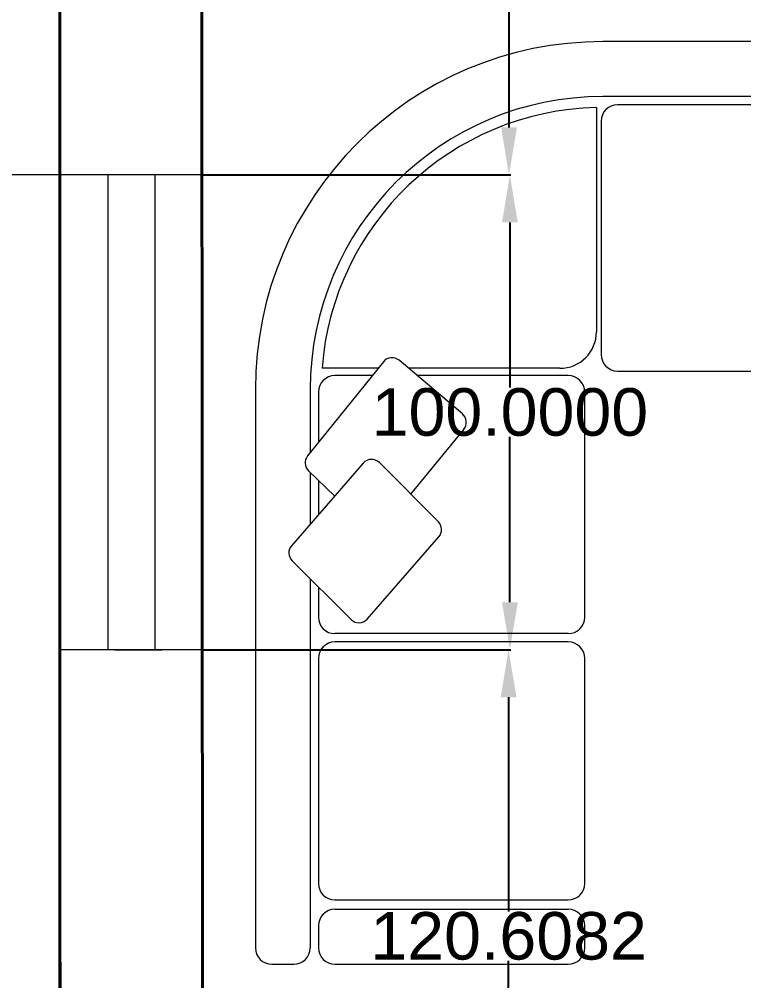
# Model space of a CAD drawing. Header units: inches. Extents: x -422522 to 22891, y -2973 to 414515.
# Drawn here: x 19289.8 to 19442.4, y 4894.4 to 5096.9 of the extents above; entities that cross this region are included whole.
import ezdxf

# ---------------------------------------------------------------- set-up
doc = ezdxf.new("R2010")
doc.units = ezdxf.units.IN
doc.header["$MEASUREMENT"] = 0
doc.layers.get('0').update_dxf_attribs({"lineweight": 40})
doc.layers.add('ARREDAMENTO', color=8, linetype='Continuous', lineweight=13)
doc.layers.add('PORTE_finestre_doors_windows', color=4, linetype='Continuous', lineweight=15)
doc.layers.add('Layer1', color=1, linetype='Continuous')
doc.styles.get("Standard").update_dxf_attribs({"font": 'Arial.ttf'})
doc.dimstyles.get("Standard").update_dxf_attribs({"dimtxt": 10, "dimasz": 10, "dimexe": 0.18, "dimexo": 0.0625, "dimgap": 0.09, "dimtad": 0, "dimtih": 1, "dimtoh": 1, "dimdec": 4, "dimzin": 0, "dimdsep": 46, "dimtxsty": 'Standard', "dimcen": 0.09, "dimadec": 0, "dimazin": 0, "dimtfac": 1, "dimtdec": 4, "dimtofl": 0, "dimtmove": 0, "dimatfit": 3, "dimfxl": 1, "dimtolj": 1, "dimtzin": 0, "dimarcsym": 0})

# ---------------------------------------------------------------- blocks, each defined once
blk = doc.blocks.new('*D55')
at = {"color": 0, "lineweight": -2, "transparency": 16777216}
for p, q in [((19328.25, 5257.01), (19393.13, 5257.01)), ((19392.95, 5247.01), (19392.95, 5165.75)), ((19392.95, 5074.1), (19392.95, 5155.35)), ((19328.25, 5064.1), (19393.13, 5064.1))]:
    blk.add_line(p, q, dxfattribs=at)
at = {"color": 0, "transparency": 16777216}
for points in [[(19391.29, 5247.01), (19394.62, 5247.01), (19392.95, 5257.01)], [(19391.29, 5074.1), (19394.62, 5074.1), (19392.95, 5064.1)]]:
    blk.add_solid(points, dxfattribs=at)
at = {"layer": 'Defpoints', "color": 0, "transparency": 16777216}
for p in [(19328.19, 5257.01), (19328.19, 5064.1), (19392.95, 5064.1)]:
    blk.add_point(p, dxfattribs=at)
at = {"color": 0, "transparency": 16777216, "insert": (19392.95, 5160.55), "char_height": 10, "attachment_point": 5}
blk.add_mtext('\\A1;192.9083', dxfattribs=at)
blk = doc.blocks.new('*D56')
at = {"color": 0, "lineweight": -2, "transparency": 16777216}
for p, q in [((19328.25, 5064.1), (19393.31, 5064.1)), ((19393.13, 5054.1), (19393.13, 5019.29)), ((19393.13, 4974.1), (19393.13, 5008.9)), ((19328.5, 4964.1), (19393.31, 4964.1))]:
    blk.add_line(p, q, dxfattribs=at)
at = {"color": 0, "transparency": 16777216}
for points in [[(19391.47, 5054.1), (19394.8, 5054.1), (19393.13, 5064.1)], [(19391.47, 4974.1), (19394.8, 4974.1), (19393.13, 4964.1)]]:
    blk.add_solid(points, dxfattribs=at)
at = {"layer": 'Defpoints', "color": 0, "transparency": 16777216}
for p in [(19328.19, 5064.1), (19328.43, 4964.1), (19393.13, 4964.1)]:
    blk.add_point(p, dxfattribs=at)
at = {"color": 0, "transparency": 16777216, "insert": (19393.13, 5014.1), "char_height": 10, "attachment_point": 5}
blk.add_mtext('\\A1;100.0000', dxfattribs=at)
blk = doc.blocks.new('*D57')
at = {"color": 0, "lineweight": -2, "transparency": 16777216}
for p, q in [((19328.39, 4964.1), (19393.04, 4964.1)), ((19392.86, 4954.1), (19392.86, 4908.99)), ((19392.86, 4853.49), (19392.86, 4898.6)), ((19328.39, 4843.49), (19393.04, 4843.49))]:
    blk.add_line(p, q, dxfattribs=at)
at = {"color": 0, "transparency": 16777216}
for points in [[(19391.19, 4954.1), (19394.52, 4954.1), (19392.86, 4964.1)], [(19391.19, 4853.49), (19394.52, 4853.49), (19392.86, 4843.49)]]:
    blk.add_solid(points, dxfattribs=at)
at = {"layer": 'Defpoints', "color": 0, "transparency": 16777216}
for p in [(19328.33, 4964.1), (19328.33, 4843.49), (19392.86, 4843.49)]:
    blk.add_point(p, dxfattribs=at)
at = {"color": 0, "transparency": 16777216, "insert": (19392.86, 4903.79), "char_height": 10, "attachment_point": 5}
blk.add_mtext('\\A1;120.6082', dxfattribs=at)

msp = doc.modelspace()

# ---------------------------------------------------------------- linework, layer by layer
msp.add_line((19328.39045, 4843.48934), (19328.18873, 5257.00582))
for points in [[(19003.29977, 5226.68393), (19298.32267, 5226.68393), (19298.32267, 4918.81791)], [(19003.29977, 5226.68393), (19298.32267, 5226.68393), (19298.32267, 4908.81791)], [(19298.32267, 4853.48441), (19298.32267, 5106.68393)], [(19298.32267, 4908.81791), (19298.83663, 4761.90423)]]:
    msp.add_lwpolyline(points)
at = {"layer": 'ARREDAMENTO'}
for p, q in [((19534.35691, 5092.16377), (19412.74196, 5092.16377)), ((19481.71711, 5080.60038), (19412.74196, 5080.60038)), ((19411.37441, 5078.27195), (19411.37441, 5031.06732)), ((19463.2421, 5078.86587), (19415.83222, 5078.86587)), ((19412.36321, 5075.39686), (19412.36321, 5026.25248)), ((19298.32267, 5064.09751), (19238.32757, 5064.07988)), ((19366.47816, 5024.7428), (19350.50249, 5004.91203)), ((19383.13814, 5013.76404), (19369.77178, 5025.05843)), ((19365.36288, 5023.3584), (19353.54875, 5023.3584)), ((19364.14013, 5021.84058), (19356.2741, 5021.84058)), ((19403.66549, 5023.3584), (19371.78368, 5023.3584)), ((19405.41849, 5021.84058), (19373.57994, 5021.84058)), ((19415.83222, 5022.78346), (19463.2421, 5022.78346)), ((19339.5072, 5018.929), (19339.5072, 4901.34992)), ((19351.07058, 5018.929), (19351.07058, 5005.6172)), ((19352.80509, 5018.37157), (19352.80509, 5007.77027)), ((19408.8875, 4970.96169), (19408.8875, 5018.37157)), ((19383.43226, 5010.52924), (19372.22467, 4996.89086)), ((19362.25459, 5003.39817), (19347.12205, 4986.01165)), ((19378.05743, 4991.02801), (19365.63858, 5003.51095)), ((19350.69907, 5001.79551), (19356.22612, 4996.47176)), ((19351.07058, 5001.43767), (19351.07058, 4990.54831)), ((19352.80509, 4999.76696), (19352.80509, 4992.54117)), ((19363.04526, 4970.57073), (19378.15974, 4987.87556)), ((19347.23356, 4982.85568), (19359.67047, 4970.45443)), ((19351.07058, 4979.02966), (19351.07058, 4901.34992)), ((19352.80509, 4977.30012), (19352.80509, 4970.96169)), ((19405.41849, 4967.49268), (19356.2741, 4967.49268)), ((19405.41849, 4965.75817), (19356.2741, 4965.75817)), ((19352.80509, 4962.28916), (19352.80509, 4914.87928)), ((19408.8875, 4914.87928), (19408.8875, 4962.28916)), ((19298.32267, 4913.54519), (19298.51603, 4853.54481)), ((19356.2741, 4911.41027), (19405.41849, 4911.41027)), ((19356.2741, 4909.44428), (19405.41849, 4909.44428)), ((19352.80509, 4905.97527), (19352.80509, 4901.34992)), ((19408.8875, 4901.34992), (19408.8875, 4905.97527)), ((19342.97621, 4897.8809), (19347.60157, 4897.8809)), ((19356.2741, 4897.8809), (19405.41849, 4897.8809))]:
    msp.add_line(p, q, dxfattribs=at)
for centre, radius, start, end in [((19412.74196, 5018.929), 73.23477, 90, 180), ((19412.74196, 5018.929), 61.67138, 90, 180), ((19412.74196, 5018.929), 59.3587, 91.320141, 175.720564), ((19415.83222, 5075.39686), 3.46902, 90, 180), ((19403.66549, 5031.06732), 7.70892, 270, 0), ((19368.27912, 5023.29194), 2.31268, 49.8026723, 141.1450941), ((19415.83222, 5026.25248), 3.46902, 180, 270), ((19356.2741, 5018.37157), 3.46902, 90, 180), ((19405.41849, 5018.37157), 3.46902, 0, 90), ((19381.64549, 5011.99755), 2.31268, 320.5877183, 49.8026723), ((19352.30346, 5003.46117), 2.31268, 141.1450941, 226.073359), ((19363.99906, 5001.87985), 2.31268, 44.8525532, 138.9649741), ((19376.41791, 4989.39692), 2.31268, 318.8652081, 44.8525532), ((19348.86652, 4984.49333), 2.31268, 138.9649741, 225.0822548), ((19356.2741, 4970.96169), 3.46902, 180, 270), ((19405.41849, 4970.96169), 3.46902, 270, 0), ((19361.30343, 4972.09208), 2.31268, 225.0822548, 318.8652081), ((19356.2741, 4962.28916), 3.46902, 90, 180), ((19405.41849, 4962.28916), 3.46902, 0, 90), ((19356.2741, 4914.87928), 3.46902, 180, 270), ((19405.41849, 4914.87928), 3.46902, 270, 0), ((19356.2741, 4905.97527), 3.46902, 90, 180), ((19405.41849, 4905.97527), 3.46902, 0, 90), ((19342.97621, 4901.34992), 3.46902, 180, 270), ((19347.60157, 4901.34992), 3.46902, 270, 0), ((19356.2741, 4901.34992), 3.46902, 180, 270), ((19405.41849, 4901.34992), 3.46902, 270, 0)]:
    msp.add_arc(centre, radius, start, end, dxfattribs=at)
at = {"layer": 'Layer1'}
msp.add_line((19298.32267, 5014.09751), (19298.32267, 5064.09751), dxfattribs=at)
msp.add_line((19298.32267, 5014.09751), (19298.32267, 5064.09751), dxfattribs=at)
at = {"layer": 'PORTE_finestre_doors_windows'}
for p, q in [((19328.32267, 5064.09751), (19298.32267, 5064.09751)), ((19328.32267, 5064.09751), (19298.32267, 5064.09751)), ((19308.39311, 5064.09751), (19308.39311, 4964.09751)), ((19308.39311, 5064.09751), (19308.39311, 4964.09751)), ((19314.80809, 5064.09751), (19309.80809, 5064.09751)), ((19314.80809, 5064.09751), (19309.80809, 5064.09751)), ((19318.39311, 4964.09751), (19318.39311, 5064.09751)), ((19328.43324, 4964.09751), (19298.32267, 4964.09751)), ((19328.43324, 4964.09751), (19298.32267, 4964.09751)), ((19309.80809, 4964.09751), (19319.80809, 4964.09751)), ((19309.80809, 4964.09751), (19319.80809, 4964.09751))]:
    msp.add_line(p, q, dxfattribs=at)

# ---------------------------------------------------------------- dimensions: what is measured, and where the dimension line sits
at = {"color": 2}
for base, p1, p2, picture, middle in [((19392.953, 5064.09751), (19328.18873, 5257.00582), (19328.18873, 5064.09751), '*D55', (19392.953, 5160.55167)), ((19393.133, 4964.09751), (19328.18873, 5064.09751), (19328.43324, 4964.09751), '*D56', (19393.133, 5014.09751)), ((19392.85622, 4843.48933), (19328.33162, 4964.09751), (19328.33162, 4843.48933), '*D57', (19392.85622, 4903.79342))]:
    dim = msp.add_linear_dim(base=base, p1=p1, p2=p2, angle=90, dimstyle='Standard', dxfattribs=at)
    dim.commit()
    dim.dimension.update_dxf_attribs({"geometry": picture, "text_midpoint": middle})

doc.saveas('drawing.dxf')
